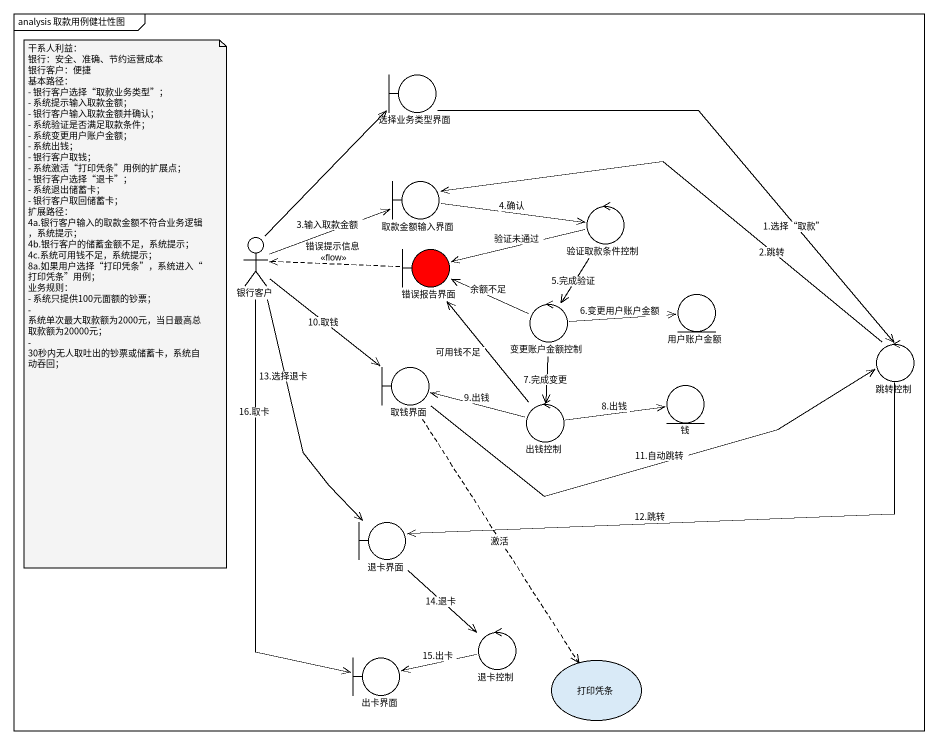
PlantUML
@startuml
mainframe analysis 取款用例健壮性图
boundary 选择业务类型界面
boundary 取款金额输入界面
control 验证取款条件控制
actor 银行客户
boundary 错误报告界面 #FF0000
control 变更账户金额控制
entity 用户账户金额
boundary 取钱界面
control 跳转控制
control 出钱控制
entity 钱
boundary 退卡界面
control 退卡控制
boundary 出卡界面
usecase 打印凭条
选择业务类型界面 -right-> 跳转控制 : 1.选择“取款”
取款金额输入界面 -right-> 验证取款条件控制 : 4.确认
验证取款条件控制 -left-> 错误报告界面 : 验证未通过
验证取款条件控制 --> 变更账户金额控制 : 5.完成验证
银行客户 -up-> 选择业务类型界面
银行客户 -right-> 取款金额输入界面 : 3.输入取款金额
银行客户 --> 取钱界面 : 10.取钱
银行客户 --> 退卡界面 : 13.选择退卡
银行客户 --> 出卡界面 : 16.取卡
错误报告界面 .left.> 银行客户 : 错误提示信息\n<<flow>>
变更账户金额控制 -left-> 错误报告界面 : 余额不足
变更账户金额控制 -right-> 用户账户金额 : 6.变更用户账户金额
变更账户金额控制 --> 出钱控制 : 7.完成变更
取钱界面 -right-> 跳转控制 : 11.自动跳转
取钱界面 ..> 打印凭条 : 激活
跳转控制 -left-> 取款金额输入界面 : 2.跳转
跳转控制 -left-> 退卡界面 : 12.跳转
出钱控制 -up-> 错误报告界面 : 可用钱不足
出钱控制 -left-> 取钱界面 : 9.出钱
出钱控制 -right-> 钱 : 8.出钱
退卡界面 --> 退卡控制 : 14.退卡
退卡控制 -left-> 出卡界面 : 15.出卡
note as N1
  干系人利益：
  银行：安全、准确、节约运营成本
  银行客户：便捷
  基本路径：
  - 银行客户选择“取款业务类型”；
  - 系统提示输入取款金额；
  - 银行客户输入取款金额并确认；
  - 系统验证是否满足取款条件；
  - 系统变更用户账户金额；
  - 系统出钱；
  - 银行客户取钱；
  - 系统激活“打印凭条”用例的扩展点；
  - 银行客户选择“退卡”；
  - 系统退出储蓄卡；
  - 银行客户取回储蓄卡；
  扩展路径：
  4a.银行客户输入的取款金额不符合业务逻辑，系统提示；
  4b.银行客户的储蓄金额不足，系统提示；
  4c.系统可用钱不足，系统提示；
  8a.如果用户选择“打印凭条”，系统进入“打印凭条”用例；
  业务规则：
  - 系统只提供100元面额的钞票；
  - 系统单次最大取款额为2000元，当日最高总取款额为20000元；
  - 30秒内无人取吐出的钞票或储蓄卡，系统自动吞回；
end note
@enduml
